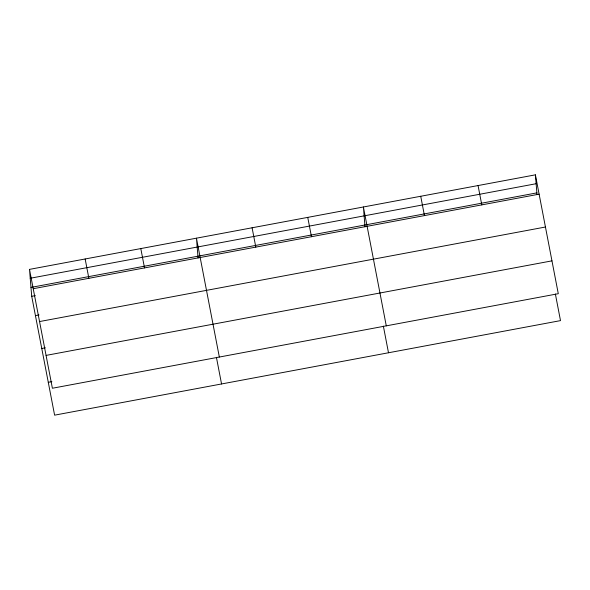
<?xml version="1.0" encoding="UTF-8"?>
<svg xmlns="http://www.w3.org/2000/svg" width="590" height="590" viewBox="0 0 590 590"><rect width="100%" height="100%" fill="white"/><g stroke="black" fill="none" stroke-linecap="round" stroke-linejoin="round"><path stroke-width="0.89" d="M29.5 269.379L535.396 174.839L558.288 293.709L52.392 388.242L29.5 269.379L31.713 296.291L54.605 415.161L560.5 320.621L555.374 293.99M30.23 278.259L536.126 183.719M30.982 287.411L536.878 192.871M33.224 288.709L539.12 194.169M31.713 296.291L35.304 295.62M35.437 315.62L39.029 314.949M39.545 321.557L545.448 227.017M41.757 348.469L45.349 347.798M46.064 355.401L551.96 260.861M48.277 382.313L51.868 381.642M478.062 185.555L481.787 204.885M420.729 196.271L424.446 215.601M386.28 325.85L363.396 206.979L365.018 226.796M383.367 326.13L388.493 352.761M307.744 217.386L311.468 236.708M252.092 227.784L255.817 247.107M219.34 357.046L196.448 238.183L198.078 257.992M216.419 357.326L221.552 383.965M140.796 248.582L144.521 267.912M85.152 258.981L88.869 278.31M535.396 174.839L537.025 194.648"/></g></svg>
